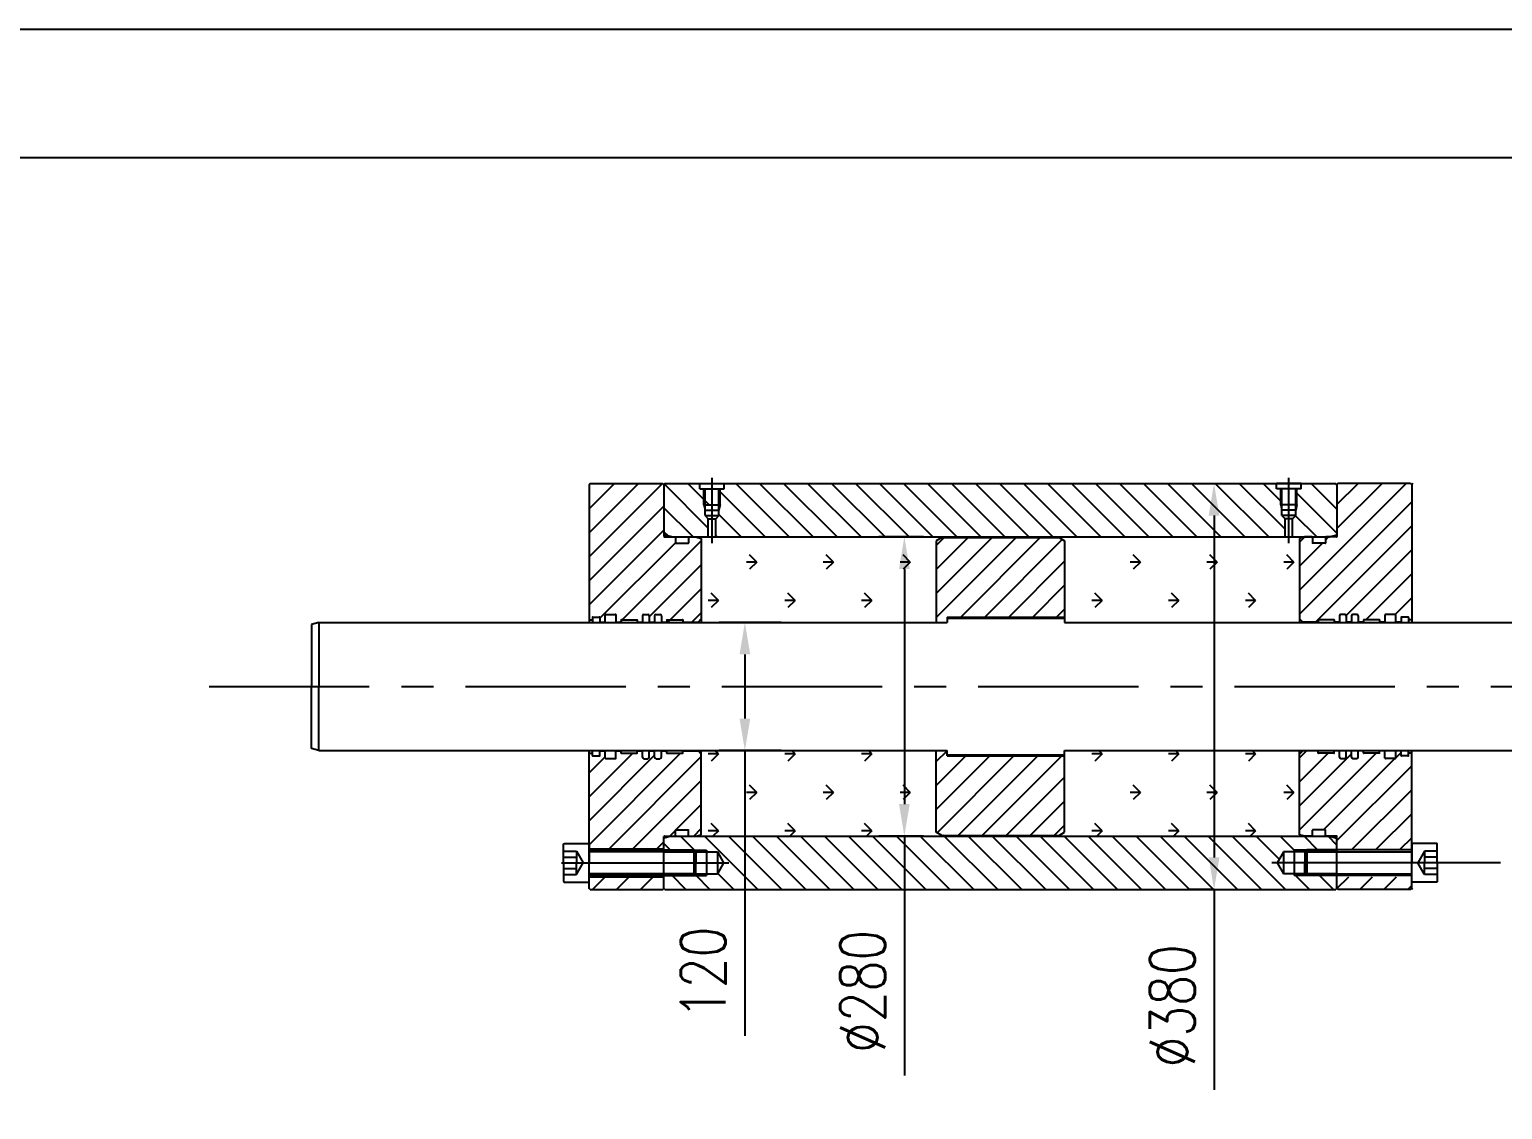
# Model space of a CAD drawing. Header units: millimetres. Extents: x -120 to 4920, y -120 to 3444.
# Drawn here: x 1259 to 2638, y 2433 to 3444 of the extents above; entities that cross this region are included whole.
import ezdxf

# ---------------------------------------------------------------- set-up
doc = ezdxf.new("R2010")
doc.units = ezdxf.units.MM
doc.header["$LTSCALE"] = 120
doc.linetypes.add('CENTER', pattern=[2, 1.25, -0.25, 0.25, -0.25])
doc.linetypes.add('DASHED', pattern=[0.75, 0.5, -0.25])
for name, color, linetype in [('1轮廓实线层', 7, 'Continuous'), ('2细线层', 4, 'Continuous'), ('3中心线层', 1, 'CENTER'), ('4虚线层', 6, 'DASHED'), ('图框层', 7, 'Continuous')]:
    doc.layers.add(name, color=color, linetype=linetype)
doc.styles.add('PC_TEXTSTYLE', font='isocp.shx', dxfattribs={"width": 0.8, "bigfont": 'hzfs.shx'})
doc.styles.add('TH_GBDIM', font='romans.shx', dxfattribs={"width": 0.8, "bigfont": 'gbcbig.shx'})
doc.dimstyles.new('TH_GBDIM', dxfattribs={"dimscale": 12, "dimtxt": 3.5, "dimasz": 2.5, "dimexe": 2, "dimexo": 0, "dimgap": 1.5, "dimtad": 1, "dimdec": 1, "dimdsep": 46, "dimtxsty": 'TH_GBDIM', "dimcen": 2.5, "dimclrd": 130, "dimclre": 130, "dimclrt": 3, "dimadec": 0, "dimazin": 2, "dimtfac": 0.714286, "dimtdec": 1, "dimtmove": 0, "dimatfit": 3, "dimfxl": 1, "dimtzin": 0, "dimlwd": -1, "dimlwe": -1, "dimarcsym": 0})

# ---------------------------------------------------------------- blocks, each defined once
blk = doc.blocks.new('*D11')
at = {"color": 130, "transparency": 16777216}
for p, q in [((2095.8, 2969.1), (2054, 2969.1)), ((2078, 2939.1), (2078, 2719.1)), ((2095.8, 2689.1), (2054, 2689.1)), ((2078, 2689.1), (2078, 2465))]:
    blk.add_line(p, q, dxfattribs=at)
for points in [[(2073, 2939.1), (2083, 2939.1), (2078, 2969.1)], [(2073, 2719.1), (2083, 2719.1), (2078, 2689.1)]]:
    blk.add_solid(points, dxfattribs=at)
at = {"layer": 'Defpoints', "color": 0, "transparency": 16777216}
for p in [(2095.8, 2969.1), (2078, 2689.1), (2095.8, 2689.1)]:
    blk.add_point(p, dxfattribs=at)
at = {"color": 3, "transparency": 16777216, "insert": (2039, 2543.8), "char_height": 42, "attachment_point": 5, "rotation": 90, "style": 'TH_GBDIM'}
blk.add_mtext('{%%c280}{}{}{}', dxfattribs=at)
blk = doc.blocks.new('*D12')
at = {"color": 130, "transparency": 16777216}
for p, q in [((2274.2, 3019.1), (2391.9, 3019.1)), ((2367.9, 2989.1), (2367.9, 2669.1)), ((2367.9, 2639.1), (2343.9, 2639.1)), ((2367.9, 2639.1), (2367.9, 2451.5))]:
    blk.add_line(p, q, dxfattribs=at)
for points in [[(2362.9, 2989.1), (2372.9, 2989.1), (2367.9, 3019.1)], [(2362.9, 2669.1), (2372.9, 2669.1), (2367.9, 2639.1)]]:
    blk.add_solid(points, dxfattribs=at)
at = {"layer": 'Defpoints', "color": 0, "transparency": 16777216}
for p in [(2274.2, 3019.1), (2367.9, 2639.1), (2367.9, 2639.1)]:
    blk.add_point(p, dxfattribs=at)
at = {"color": 3, "transparency": 16777216, "insert": (2328.9, 2530.3), "char_height": 42, "attachment_point": 5, "rotation": 90, "style": 'TH_GBDIM'}
blk.add_mtext('{%%c380}{}{}{}', dxfattribs=at)
blk = doc.blocks.new('LS1')
at = {"layer": '1轮廓实线层', "extrusion": (2.99952e-32, 1.22465e-16, -1)}
for points in [[(-10071.8, 1230.5), (-10071.8, 1247.7)], [(-10072.6, 1248.5), (-10095.8, 1248.5), (-10095.8, 1230.5)], [(-10095.8, 1242.5), (-10194, 1242.5), (-10195.8, 1240.7), (-10195.8, 1230.5)], [(-10194, 1242.5), (-10194, 1218.5)]]:
    blk.add_lwpolyline(points, dxfattribs=at)
at = {"layer": '1轮廓实线层'}
for points in [[(10194, 1218.5), (10194, 1242.5)], [(10071.8, 1230.5), (10071.8, 1213.3)], [(10072.6, 1212.5), (10095.8, 1212.5), (10095.8, 1230.5)], [(10095.8, 1218.5), (10194, 1218.5), (10195.8, 1220.3), (10195.8, 1230.5)]]:
    blk.add_lwpolyline(points, dxfattribs=at)
at = {"layer": '1轮廓实线层', "extrusion": (2.99952e-32, 1.22465e-16, -1)}
blk.add_arc((-10072.6, 1247.7), 0.8, 0, 90, dxfattribs=at)
at = {"layer": '1轮廓实线层'}
blk.add_arc((10072.6, 1213.3), 0.8, 180, 270, dxfattribs=at)
at = {"layer": '2细线层', "extrusion": (-2.99952e-32, -1.22465e-16, -1)}
blk.add_line((10194, 1240.7), (10095.8, 1240.7), dxfattribs=at)
at = {"layer": '2细线层'}
blk.add_line((10194, 1220.3), (10095.8, 1220.3), dxfattribs=at)
at = {"layer": '3中心线层'}
blk.add_line((10069.8, 1230.5), (10197.8, 1230.5), dxfattribs=at)
at = {"layer": '4虚线层', "extrusion": (2.99952e-32, 1.22465e-16, -1)}
for points in [[(-10071.8, 1241.3), (-10083.8, 1241.3), (-10083.8, 1230.5)], [(-10083.8, 1241.3), (-10090.1, 1230.5)], [(-10071.8, 1235.9), (-10083.8, 1235.9)]]:
    blk.add_lwpolyline(points, dxfattribs=at)
at = {"layer": '4虚线层'}
for points in [[(10071.8, 1219.6), (10083.8, 1219.6), (10083.8, 1230.5)], [(10083.8, 1219.6), (10090.1, 1230.5)], [(10071.8, 1225.1), (10083.8, 1225.1)]]:
    blk.add_lwpolyline(points, dxfattribs=at)
at = {"style": 'PC_TEXTSTYLE'}
blk.add_text('TH_SUPERPART', height=1e-29, dxfattribs=at).set_placement((10095.8, 1230.5))
blk = doc.blocks.new('*D17')
at = {"color": 130, "transparency": 16777216}
for p, q in [((1962.7, 2889.1), (1904.7, 2889.1)), ((1928.7, 2859.1), (1928.7, 2799.1)), ((1962.7, 2769.1), (1904.7, 2769.1)), ((1928.7, 2769.1), (1928.7, 2502.3))]:
    blk.add_line(p, q, dxfattribs=at)
for points in [[(1923.7, 2859.1), (1933.7, 2859.1), (1928.7, 2889.1)], [(1923.7, 2799.1), (1933.7, 2799.1), (1928.7, 2769.1)]]:
    blk.add_solid(points, dxfattribs=at)
at = {"layer": 'Defpoints', "color": 0, "transparency": 16777216}
for p in [(1962.7, 2889.1), (1928.7, 2769.1), (1962.7, 2769.1)]:
    blk.add_point(p, dxfattribs=at)
at = {"color": 3, "transparency": 16777216, "insert": (1889.7, 2561.1), "char_height": 42, "attachment_point": 5, "rotation": 90, "style": 'TH_GBDIM'}
blk.add_mtext('120', dxfattribs=at)

msp = doc.modelspace()

# ---------------------------------------------------------------- hatches: boundary and pattern name
h = msp.add_hatch()
h.set_pattern_fill('ANSI31', color=2, scale=5)
h.paths.add_polyline_path([(1887.92, 2967.74), (1882.92, 2969.08), (1876.17, 2969.08, 0.4142136), (1875.92, 2968.83), (1875.92, 2963.28), (1863.62, 2963.28), (1863.62, 2968.83, 0.4142136), (1863.37, 2969.08), (1859.92, 2969.08), (1852.92, 2969.08), (1852.92, 3018.08), (1851.92, 3019.08), (1783.92, 3019.08), (1782.92, 3018.08), (1782.92, 2891.58), (1785.42, 2891.58, 0.4142136), (1785.92, 2892.08), (1785.92, 2894.08), (1792.92, 2894.08), (1792.92, 2889.63, 0.4142136), (1793.22, 2889.33), (1797.62, 2889.33, 0.4142136), (1797.92, 2889.63), (1797.92, 2896.58), (1807.92, 2896.58), (1807.92, 2889.63, 0.4142136), (1808.22, 2889.33), (1812.72, 2889.33, 0.4144547), (1812.92, 2889.53), (1812.92, 2891.58), (1827.92, 2891.58), (1827.92, 2889.53, 0.4142136), (1828.12, 2889.33), (1832.62, 2889.33, 0.4144716), (1832.92, 2889.63), (1832.92, 2895.33, -0.4142136), (1834.22, 2896.63), (1837.92, 2896.63, -0.4142136), (1839.22, 2895.33), (1839.22, 2889.63, 0.4142136), (1839.52, 2889.33), (1843.92, 2889.33, 0.4144824), (1844.22, 2889.63), (1844.22, 2895.33, -0.4142136), (1845.52, 2896.63), (1849.22, 2896.63, -0.4142136), (1850.52, 2895.33), (1850.52, 2889.63, 0.4142136), (1850.82, 2889.33), (1855.32, 2889.33, 0.414494), (1855.52, 2889.53), (1855.52, 2891.58), (1855.72, 2891.58, 0.4142136), (1855.52, 2891.38), (1855.52, 2889.08), (1884.67, 2889.08), (1887.92, 2892.33)])
h.paths.add_polyline_path([(1887.92, 2765.83), (1884.92, 2768.83), (1870.72, 2768.83, 0.4142136), (1870.52, 2768.63), (1870.52, 2766.58), (1855.52, 2766.58), (1855.52, 2768.63, 0.4142136), (1855.32, 2768.83), (1850.82, 2768.83, 0.4144386), (1850.52, 2768.53), (1850.52, 2762.83, -0.4142136), (1849.22, 2761.53), (1845.52, 2761.53, -0.4142136), (1844.22, 2762.83), (1844.22, 2768.53, 0.4142136), (1843.92, 2768.83), (1839.52, 2768.83, 0.4144468), (1839.22, 2768.53), (1839.22, 2762.83, -0.4142136), (1837.92, 2761.53), (1834.22, 2761.53, -0.4142136), (1832.92, 2762.83), (1832.92, 2768.53, 0.4142136), (1832.62, 2768.83), (1828.12, 2768.83, 0.4144555), (1827.92, 2768.63), (1827.92, 2766.58), (1812.92, 2766.58), (1812.92, 2768.63, 0.4142136), (1812.72, 2768.83), (1808.22, 2768.83, 0.4144725), (1807.92, 2768.53), (1807.92, 2761.58), (1797.92, 2761.58), (1797.92, 2768.53, 0.4142136), (1797.62, 2768.83), (1793.22, 2768.83, 0.4144871), (1792.92, 2768.53), (1792.92, 2764.08), (1785.92, 2764.08), (1785.92, 2766.08, 0.4142136), (1785.42, 2766.58), (1782.92, 2766.58), (1782.92, 2677.08), (1852.92, 2677.08), (1852.92, 2689.08), (1863.37, 2689.08, 0.4142136), (1863.62, 2689.33), (1863.62, 2694.88), (1875.92, 2694.88), (1875.92, 2689.33, 0.4142136), (1876.17, 2689.08), (1882.92, 2689.08), (1887.92, 2690.42)])
h.paths.add_polyline_path([(1852.92, 2651.08), (1782.92, 2651.08), (1782.92, 2640.08), (1783.92, 2639.08), (1851.92, 2639.08), (1852.92, 2640.08)])
h = msp.add_hatch()
h.set_pattern_fill('ANSI31', color=2, scale=5, angle=90)
h.paths.add_polyline_path([(2482.92, 3018.08), (2481.92, 3019.08), (2449.42, 3019.08), (2449.42, 3014.08), (2445.42, 3014.08), (2445.42, 2999.08), (2444.42, 2989.08), (2441.42, 2986.08), (2441.42, 2969.08), (2475.92, 2969.08), (2482.92, 2970.96)])
h.paths.add_polyline_path([(2430.42, 3014.08), (2426.42, 3014.08), (2426.42, 3019.08), (1909.42, 3019.08), (1909.42, 3014.08), (1905.42, 3014.08), (1905.42, 2999.08), (1904.42, 2989.08), (1901.42, 2986.08), (1901.42, 2969.08), (2434.42, 2969.08), (2434.42, 2986.08), (2431.42, 2989.08), (2431.42, 2994.08), (2430.42, 2999.08)])
h.paths.add_polyline_path([(1894.42, 2986.08), (1891.42, 2989.08), (1891.42, 2994.08), (1890.42, 2999.08), (1897.92, 2999.08), (1897.92, 3019.08), (1853.92, 3019.08), (1852.92, 3018.08), (1852.92, 2970.96), (1859.92, 2969.08), (1863.37, 2969.08), (1894.42, 2969.08)])
h.paths.add_polyline_path([(2427.03, 2664.08), (2432.92, 2674.28), (2442.92, 2674.28), (2442.92, 2676.08), (2482.92, 2676.08), (2482.92, 2687.21), (2475.92, 2689.08), (2472.47, 2689.08), (1859.92, 2689.08), (1852.92, 2687.21), (1852.92, 2676.08), (1878.12, 2676.08), (1892.92, 2676.08), (1892.92, 2674.28), (1902.92, 2674.28), (1908.81, 2664.08), (1902.92, 2653.88), (1892.92, 2653.88), (1892.92, 2652.08), (1852.92, 2652.08), (1852.92, 2640.08), (1853.92, 2639.08), (2481.92, 2639.08), (2482.92, 2640.08), (2482.92, 2652.08), (2455.72, 2652.08), (2442.92, 2652.08), (2442.92, 2653.88), (2432.92, 2653.88)])
h = msp.add_hatch()
h.set_pattern_fill('ANSI31', color=2, scale=5)
h.paths.add_polyline_path([(2552.92, 3018.08), (2551.92, 3019.08), (2483.92, 3019.08), (2482.92, 3018.08), (2482.92, 2969.08), (2472.47, 2969.08, 0.4142136), (2472.22, 2968.83), (2472.22, 2963.28), (2459.92, 2963.28), (2459.92, 2968.83, 0.4142136), (2459.67, 2969.08), (2452.92, 2969.08), (2447.92, 2967.74), (2447.92, 2892.33), (2450.92, 2889.33), (2465.12, 2889.33, 0.4142136), (2465.32, 2889.53), (2465.32, 2891.58), (2480.32, 2891.58), (2480.32, 2889.53, 0.4142136), (2480.52, 2889.33), (2485.02, 2889.33, 0.4144615), (2485.32, 2889.63), (2485.32, 2895.33, -0.4142136), (2486.62, 2896.63), (2490.32, 2896.63, -0.4142136), (2491.62, 2895.33), (2491.62, 2889.63, 0.4142136), (2491.92, 2889.33), (2496.32, 2889.33, 0.4144714), (2496.62, 2889.63), (2496.62, 2895.33, -0.4142136), (2497.92, 2896.63), (2501.62, 2896.63, -0.4142136), (2502.92, 2895.33), (2502.92, 2889.63, 0.4142136), (2503.22, 2889.33), (2507.72, 2889.33, 0.4144821), (2507.92, 2889.53), (2507.92, 2891.58), (2522.92, 2891.58), (2522.92, 2889.53, 0.4142136), (2523.12, 2889.33), (2527.62, 2889.33, 0.4145032), (2527.92, 2889.63), (2527.92, 2896.58), (2537.92, 2896.58), (2537.92, 2889.63, 0.4142136), (2538.22, 2889.33), (2542.62, 2889.33, 0.4145216), (2542.92, 2889.63), (2542.92, 2894.08), (2549.92, 2894.08), (2549.92, 2892.08, 0.4142136), (2550.42, 2891.58), (2552.92, 2891.58)])
h.paths.add_polyline_path([(2552.92, 2766.58), (2550.42, 2766.58, 0.4142136), (2549.92, 2766.08), (2549.92, 2764.08), (2542.92, 2764.08), (2542.92, 2768.53, 0.4142136), (2542.62, 2768.83), (2538.22, 2768.83, 0.4142136), (2537.92, 2768.53), (2537.92, 2761.58), (2527.92, 2761.58), (2527.92, 2768.53, 0.4142136), (2527.62, 2768.83), (2523.12, 2768.83, 0.4142136), (2522.92, 2768.63), (2522.92, 2766.58), (2507.92, 2766.58), (2507.92, 2768.63, 0.4142136), (2507.72, 2768.83), (2503.22, 2768.83, 0.4142136), (2502.92, 2768.53), (2502.92, 2762.83, -0.4142136), (2501.62, 2761.53), (2497.92, 2761.53, -0.4142136), (2496.62, 2762.83), (2496.62, 2768.53, 0.4142136), (2496.32, 2768.83), (2491.92, 2768.83, 0.4142136), (2491.62, 2768.53), (2491.62, 2762.83, -0.4142136), (2490.32, 2761.53), (2486.62, 2761.53, -0.4142136), (2485.32, 2762.83), (2485.32, 2768.53, 0.4142136), (2485.02, 2768.83), (2480.52, 2768.83, 0.4142136), (2480.32, 2768.63), (2480.32, 2766.58), (2465.32, 2766.58), (2465.32, 2768.63, 0.4142136), (2465.12, 2768.83), (2450.92, 2768.83), (2447.92, 2765.83), (2447.92, 2690.42), (2452.92, 2689.08), (2459.67, 2689.08, 0.4142136), (2459.92, 2689.33), (2459.92, 2694.88), (2472.22, 2694.88), (2472.22, 2689.33, 0.4142136), (2472.47, 2689.08), (2482.92, 2689.08), (2482.92, 2677.08), (2552.92, 2677.08)])
h.paths.add_polyline_path([(2552.92, 2651.08), (2482.92, 2651.08), (2482.92, 2640.08), (2483.92, 2639.08), (2551.92, 2639.08), (2552.92, 2640.08)])
h = msp.add_hatch()
h.set_pattern_fill('GRASS', color=2, scale=2, angle=90)
h.paths.add_polyline_path([(2107.92, 2965.18), (2112.92, 2968.18), (2123.57, 2968.18), (2475.92, 2969.08), (1882.92, 2969.08), (1887.92, 2967.74), (1887.92, 2889.08), (2107.92, 2889.08)])
h.paths.add_polyline_path([(2447.92, 2969.01), (2225.74, 2968.44), (2227.92, 2965.18), (2227.92, 2889.08), (2447.92, 2889.08)], flags=17)
h.paths.add_polyline_path([(2447.92, 2769.08), (2227.92, 2769.08), (2227.92, 2692.98), (2225.32, 2689.08), (2452.92, 2689.08), (2447.92, 2690.42)])
h.paths.add_polyline_path([(2123.57, 2689.98, 0.4142136), (2123.87, 2690.28), (2123.87, 2691.58), (2124.17, 2691.58, 0.4142136), (2123.87, 2691.28), (2123.87, 2689.08), (1875.92, 2689.08), (1875.92, 2694.88), (1875.67, 2694.88, -0.4142136), (1875.92, 2694.63), (1875.92, 2689.33, 0.4142136), (1876.17, 2689.08), (1882.92, 2689.08), (1887.92, 2690.42), (1887.92, 2765.83), (1884.67, 2769.08), (2111.92, 2769.08), (2112.92, 2770.08, -0.4142136), (2111.92, 2769.08), (2108.92, 2769.08), (2107.92, 2768.08), (2107.92, 2692.98), (2112.92, 2689.98)])
h = msp.add_hatch()
h.set_pattern_fill('ANSI31', color=2, scale=5)
h.paths.add_polyline_path([(2112.92, 2968.48), (2107.92, 2965.48), (2107.92, 2889.08), (2117.92, 2889.08), (2117.92, 2894.08), (2227.92, 2894.08), (2227.92, 2965.48), (2222.92, 2968.48)])
h.paths.add_polyline_path([(2222.92, 2689.68), (2227.92, 2692.68), (2227.92, 2764.08), (2117.92, 2764.08), (2117.92, 2769.08), (2107.92, 2769.08), (2107.92, 2692.68), (2112.92, 2689.68)])
h.paths.add_polyline_path([(2112.92, 2142.63), (2107.92, 2139.63), (2107.92, 2063.23), (2117.92, 2063.23), (2117.92, 2068.23), (2227.92, 2068.23), (2227.92, 2139.63), (2222.92, 2142.63)])
h.paths.add_polyline_path([(2117.92, 1938.23), (2117.92, 1943.23), (2107.92, 1943.23), (2107.92, 1866.83), (2112.92, 1863.83), (2222.92, 1863.83), (2227.92, 1866.83), (2227.92, 1938.23)])

# ---------------------------------------------------------------- linework, layer by layer
for p, q in [((1783.92, 3019.08), (1782.92, 3018.08)), ((1782.92, 3018.08), (1782.92, 2889.08)), ((1783.92, 3019.08), (1851.92, 3019.08)), ((1851.92, 3019.08), (1852.92, 3018.08)), ((1853.92, 3019.08), (1852.92, 3018.08)), ((1852.92, 3018.08), (1852.92, 2969.58)), ((1853.92, 3019.08), (2481.92, 3019.08)), ((1886.42, 3014.08), (1886.42, 3019.08)), ((1886.42, 3019.08), (1909.42, 3019.08)), ((1886.42, 3014.08), (1909.42, 3014.08)), ((1891.42, 2989.08), (1891.42, 3014.08)), ((1904.42, 2989.08), (1904.42, 3014.08)), ((1909.42, 3014.08), (1909.42, 3019.08)), ((2426.42, 3014.08), (2426.42, 3019.08)), ((2449.42, 3019.08), (2426.42, 3019.08)), ((2449.42, 3014.08), (2426.42, 3014.08)), ((2431.42, 2989.08), (2431.42, 3014.08)), ((2444.42, 2989.08), (2444.42, 3014.08)), ((2449.42, 3014.08), (2449.42, 3019.08)), ((2481.92, 3019.08), (2482.92, 3018.08)), ((2483.92, 3019.08), (2482.92, 3018.08)), ((2482.92, 3018.08), (2482.92, 2969.58)), ((2551.92, 3019.08), (2483.92, 3019.08)), ((2551.92, 3019.08), (2552.92, 3018.08)), ((2553.92, 3019.08), (2552.92, 3018.08)), ((2552.92, 3018.08), (2552.92, 2889.08)), ((2552.92, 3018.08), (2552.92, 2889.08)), ((1890.42, 2999.08), (1905.42, 2999.08)), ((1891.42, 2994.08), (1904.42, 2994.08)), ((2445.42, 2999.08), (2430.42, 2999.08)), ((2444.42, 2994.08), (2431.42, 2994.08)), ((1891.42, 2989.08), (1904.42, 2989.08)), ((1891.42, 2989.08), (1894.42, 2986.08)), ((1894.42, 2986.08), (1901.42, 2986.08)), ((1894.42, 2969.08), (1894.42, 2986.08)), ((1904.42, 2989.08), (1901.42, 2986.08)), ((1901.42, 2969.08), (1901.42, 2986.08)), ((2444.42, 2989.08), (2431.42, 2989.08)), ((2431.42, 2989.08), (2434.42, 2986.08)), ((2441.42, 2986.08), (2434.42, 2986.08)), ((2434.42, 2969.08), (2434.42, 2986.08)), ((2444.42, 2989.08), (2441.42, 2986.08)), ((2441.42, 2969.08), (2441.42, 2986.08)), ((1859.92, 2969.08), (1852.92, 2970.96)), ((1853.42, 2969.08), (1863.37, 2969.08)), ((1859.92, 2969.08), (2475.92, 2969.08)), ((1863.62, 2968.83), (1863.62, 2963.53)), ((1875.92, 2968.83), (1875.92, 2963.53)), ((1876.17, 2969.08), (1882.92, 2969.08)), ((1882.92, 2969.08), (1887.92, 2967.74)), ((1887.92, 2967.74), (1887.92, 2889.08)), ((2107.92, 2965.48), (2107.92, 2889.08)), ((2112.92, 2968.48), (2222.92, 2968.48)), ((2227.92, 2965.48), (2227.92, 2889.08)), ((2452.92, 2969.08), (2447.92, 2967.74)), ((2447.92, 2967.74), (2447.92, 2889.08)), ((2459.67, 2969.08), (2452.92, 2969.08)), ((2459.92, 2968.83), (2459.92, 2963.53)), ((2472.22, 2968.83), (2472.22, 2963.53)), ((2482.42, 2969.08), (2472.47, 2969.08)), ((2475.92, 2969.08), (2482.92, 2970.96)), ((1863.87, 2963.28), (1875.67, 2963.28)), ((2471.97, 2963.28), (2460.17, 2963.28)), ((1797.92, 2889.08), (1797.92, 2896.08)), ((1807.92, 2896.08), (1807.92, 2889.08)), ((1834.22, 2896.63), (1837.92, 2896.63)), ((1845.52, 2896.63), (1849.22, 2896.63)), ((2490.32, 2896.63), (2486.62, 2896.63)), ((2501.62, 2896.63), (2497.92, 2896.63)), ((2527.92, 2896.08), (2527.92, 2889.08)), ((2537.92, 2889.08), (2537.92, 2896.08)), ((1529.92, 2889.08), (1522.92, 2887.21)), ((1529.92, 2889.08), (1522.92, 2887.21)), ((1522.92, 2887.21), (1522.92, 2829.08)), ((1529.92, 2889.08), (2117.92, 2889.08)), ((1529.92, 2889.08), (1529.92, 2829.08)), ((1782.92, 2891.58), (1785.42, 2891.58)), ((1785.92, 2893.58), (1785.92, 2889.08)), ((1786.42, 2894.08), (1792.42, 2894.08)), ((1792.92, 2893.58), (1792.92, 2889.08)), ((1793.22, 2889.33), (1797.62, 2889.33)), ((1808.22, 2889.33), (1812.72, 2889.33)), ((1812.92, 2891.38), (1812.92, 2889.08)), ((1813.12, 2891.58), (1827.72, 2891.58)), ((1827.92, 2891.38), (1827.92, 2889.08)), ((1828.12, 2889.33), (1832.62, 2889.33)), ((1832.92, 2895.33), (1832.92, 2889.08)), ((1839.22, 2895.33), (1839.22, 2889.08)), ((1839.52, 2889.33), (1843.92, 2889.33)), ((1844.22, 2895.33), (1844.22, 2889.08)), ((1850.52, 2895.33), (1850.52, 2889.08)), ((1850.82, 2889.33), (1855.32, 2889.33)), ((1855.52, 2891.38), (1855.52, 2889.08)), ((1855.72, 2891.58), (1870.32, 2891.58)), ((1870.52, 2891.38), (1870.52, 2889.08)), ((1870.72, 2889.33), (1884.92, 2889.33)), ((1884.92, 2889.33), (1887.92, 2892.33)), ((1884.92, 2889.33), (1884.92, 2889.08)), ((2117.92, 2894.08), (2117.92, 2889.08)), ((2227.92, 2889.08), (2775.92, 2889.08)), ((2450.92, 2889.33), (2447.92, 2892.33)), ((2465.12, 2889.33), (2450.92, 2889.33)), ((2450.92, 2889.33), (2450.92, 2889.08)), ((2465.32, 2891.38), (2465.32, 2889.08)), ((2480.12, 2891.58), (2465.52, 2891.58)), ((2480.32, 2891.38), (2480.32, 2889.08)), ((2485.02, 2889.33), (2480.52, 2889.33)), ((2485.32, 2895.33), (2485.32, 2889.08)), ((2491.62, 2895.33), (2491.62, 2889.08)), ((2496.32, 2889.33), (2491.92, 2889.33)), ((2496.62, 2895.33), (2496.62, 2889.08)), ((2502.92, 2895.33), (2502.92, 2889.08)), ((2507.72, 2889.33), (2503.22, 2889.33)), ((2507.92, 2891.38), (2507.92, 2889.08)), ((2522.72, 2891.58), (2508.12, 2891.58)), ((2522.92, 2891.38), (2522.92, 2889.08)), ((2527.62, 2889.33), (2523.12, 2889.33)), ((2542.62, 2889.33), (2538.22, 2889.33)), ((2542.92, 2893.58), (2542.92, 2889.08)), ((2549.42, 2894.08), (2543.42, 2894.08)), ((2549.92, 2893.58), (2549.92, 2889.08)), ((2552.92, 2891.58), (2550.42, 2891.58)), ((1522.92, 2770.96), (1522.92, 2829.08)), ((1529.92, 2769.08), (1529.92, 2829.08)), ((1529.92, 2769.08), (1522.92, 2770.96)), ((1529.92, 2769.08), (2117.92, 2769.08)), ((1782.92, 2640.08), (1782.92, 2769.08)), ((1782.92, 2766.58), (1785.42, 2766.58)), ((1785.92, 2764.58), (1785.92, 2769.08)), ((1786.42, 2764.08), (1792.42, 2764.08)), ((1792.92, 2764.58), (1792.92, 2769.08)), ((1793.22, 2768.83), (1797.62, 2768.83)), ((1797.92, 2762.08), (1797.92, 2769.08)), ((1807.92, 2762.08), (1807.92, 2769.08)), ((1808.22, 2768.83), (1812.72, 2768.83)), ((1812.92, 2766.78), (1812.92, 2769.08)), ((1813.12, 2766.58), (1827.72, 2766.58)), ((1827.92, 2766.78), (1827.92, 2769.08)), ((1828.12, 2768.83), (1832.62, 2768.83)), ((1832.92, 2762.83), (1832.92, 2769.08)), ((1834.22, 2761.53), (1837.92, 2761.53)), ((1839.22, 2762.83), (1839.22, 2769.08)), ((1839.52, 2768.83), (1843.92, 2768.83)), ((1844.22, 2762.83), (1844.22, 2769.08)), ((1845.52, 2761.53), (1849.22, 2761.53)), ((1850.52, 2762.83), (1850.52, 2769.08)), ((1850.82, 2768.83), (1855.32, 2768.83)), ((1855.52, 2766.78), (1855.52, 2769.08)), ((1855.72, 2766.58), (1870.32, 2766.58)), ((1870.52, 2766.78), (1870.52, 2769.08)), ((1870.72, 2768.83), (1884.92, 2768.83)), ((1884.92, 2768.83), (1884.92, 2769.08)), ((1884.92, 2768.83), (1887.92, 2765.83)), ((1887.92, 2690.42), (1887.92, 2769.08)), ((2107.92, 2692.68), (2107.92, 2769.08)), ((2117.92, 2764.08), (2117.92, 2769.08)), ((2227.92, 2769.08), (2775.92, 2769.08)), ((2227.92, 2692.68), (2227.92, 2769.08)), ((2447.92, 2690.42), (2447.92, 2769.08)), ((2450.92, 2768.83), (2447.92, 2765.83)), ((2450.92, 2768.83), (2450.92, 2769.08)), ((2465.12, 2768.83), (2450.92, 2768.83)), ((2465.32, 2766.78), (2465.32, 2769.08)), ((2480.12, 2766.58), (2465.52, 2766.58)), ((2480.32, 2766.78), (2480.32, 2769.08)), ((2485.02, 2768.83), (2480.52, 2768.83)), ((2485.32, 2762.83), (2485.32, 2769.08)), ((2490.32, 2761.53), (2486.62, 2761.53)), ((2491.62, 2762.83), (2491.62, 2769.08)), ((2496.32, 2768.83), (2491.92, 2768.83)), ((2496.62, 2762.83), (2496.62, 2769.08)), ((2501.62, 2761.53), (2497.92, 2761.53)), ((2502.92, 2762.83), (2502.92, 2769.08)), ((2507.72, 2768.83), (2503.22, 2768.83)), ((2507.92, 2766.78), (2507.92, 2769.08)), ((2522.72, 2766.58), (2508.12, 2766.58)), ((2522.92, 2766.78), (2522.92, 2769.08)), ((2527.62, 2768.83), (2523.12, 2768.83)), ((2527.92, 2762.08), (2527.92, 2769.08)), ((2537.92, 2762.08), (2537.92, 2769.08)), ((2542.62, 2768.83), (2538.22, 2768.83)), ((2542.92, 2764.58), (2542.92, 2769.08)), ((2549.42, 2764.08), (2543.42, 2764.08)), ((2549.92, 2764.58), (2549.92, 2769.08)), ((2552.92, 2766.58), (2550.42, 2766.58)), ((2552.92, 2640.08), (2552.92, 2769.08)), ((2552.92, 2640.08), (2552.92, 2769.08)), ((1859.92, 2689.08), (1852.92, 2687.21)), ((1853.42, 2689.08), (1863.37, 2689.08)), ((1859.92, 2689.08), (2475.92, 2689.08)), ((1863.62, 2689.33), (1863.62, 2694.63)), ((1863.87, 2694.88), (1875.67, 2694.88)), ((1875.92, 2689.33), (1875.92, 2694.63)), ((1876.17, 2689.08), (1882.92, 2689.08)), ((1882.92, 2689.08), (1887.92, 2690.42)), ((2112.92, 2689.68), (2222.92, 2689.68)), ((2452.92, 2689.08), (2447.92, 2690.42)), ((2459.67, 2689.08), (2452.92, 2689.08)), ((2459.67, 2689.08), (2452.92, 2689.08)), ((2459.92, 2689.33), (2459.92, 2694.63)), ((2471.97, 2694.88), (2460.17, 2694.88)), ((2472.22, 2689.33), (2472.22, 2694.63)), ((2482.42, 2689.08), (2472.47, 2689.08)), ((2475.92, 2689.08), (2482.92, 2687.21)), ((1782.92, 2677.08), (1852.92, 2677.08)), ((1852.92, 2640.08), (1852.92, 2688.58)), ((1892.92, 2676.08), (1892.92, 2652.08)), ((2442.92, 2676.08), (2442.92, 2652.08)), ((2482.92, 2640.08), (2482.92, 2688.58)), ((1852.92, 2674.28), (1902.92, 2674.28)), ((1902.92, 2674.28), (1902.92, 2653.88)), ((1902.92, 2674.28), (1908.81, 2664.08)), ((1908.81, 2664.08), (1902.92, 2653.88)), ((2432.92, 2674.28), (2427.03, 2664.08)), ((2427.03, 2664.08), (2432.92, 2653.88)), ((2432.92, 2674.28), (2432.92, 2653.88)), ((2482.92, 2674.28), (2432.92, 2674.28)), ((1782.92, 2651.08), (1852.92, 2651.08)), ((1852.92, 2653.88), (1902.92, 2653.88)), ((2482.92, 2653.88), (2432.92, 2653.88)), ((1783.92, 2639.08), (1782.92, 2640.08)), ((1783.92, 2639.08), (1851.92, 2639.08)), ((1851.92, 2639.08), (1852.92, 2640.08)), ((1853.92, 2639.08), (1852.92, 2640.08)), ((1853.92, 2639.08), (2481.92, 2639.08)), ((2482.92, 2640.08), (2481.92, 2639.08)), ((2483.92, 2639.08), (2482.92, 2640.08)), ((2551.92, 2639.08), (2483.92, 2639.08)), ((2551.92, 2639.08), (2552.92, 2640.08)), ((2553.92, 2639.08), (2552.92, 2640.08))]:
    msp.add_line(p, q)
for centre, radius, start, end in [((1853.42, 2969.58), 0.5, 180, 270), ((1863.37, 2968.83), 0.25, 0, 90), ((1876.17, 2968.83), 0.25, 90, 180), ((2459.67, 2968.83), 0.25, 0, 90), ((2472.47, 2968.83), 0.25, 90, 180), ((2482.42, 2969.58), 0.5, 270, 0), ((1863.87, 2963.53), 0.25, 180, 270), ((1875.67, 2963.53), 0.25, 270, 0), ((2460.17, 2963.53), 0.25, 180, 270), ((2471.97, 2963.53), 0.25, 270, 0), ((1807.42, 2896.08), 0.5, 0, 90), ((1834.22, 2895.33), 1.3, 90, 180), ((1837.92, 2895.33), 1.3, 0, 90), ((1845.52, 2895.33), 1.3, 90, 180), ((1849.22, 2895.33), 1.3, 0, 90), ((2486.62, 2895.33), 1.3, 90, 180), ((2490.32, 2895.33), 1.3, 0, 90), ((2497.92, 2895.33), 1.3, 90, 180), ((2501.62, 2895.33), 1.3, 0, 90), ((2528.42, 2896.08), 0.5, 90, 180), ((1785.42, 2892.08), 0.5, 270, 0), ((1786.42, 2893.58), 0.5, 90, 180), ((1792.42, 2893.58), 0.5, 0, 90), ((1793.22, 2889.63), 0.3, 180, 270), ((1797.62, 2889.63), 0.3, 270, 0), ((1808.22, 2889.63), 0.3, 180, 270), ((1812.72, 2889.53), 0.2, 270, 0), ((1813.12, 2891.38), 0.2, 90, 180), ((1827.72, 2891.38), 0.2, 0, 90), ((1828.12, 2889.53), 0.2, 180, 270), ((1832.62, 2889.63), 0.3, 270, 0), ((1839.52, 2889.63), 0.3, 180, 270), ((1843.92, 2889.63), 0.3, 270, 0), ((1850.82, 2889.63), 0.3, 180, 270), ((1855.32, 2889.53), 0.2, 270, 0), ((1855.72, 2891.38), 0.2, 90, 180), ((1870.32, 2891.38), 0.2, 0, 90), ((1870.72, 2889.53), 0.2, 180, 270), ((2465.12, 2889.53), 0.2, 270, 0), ((2465.52, 2891.38), 0.2, 90, 180), ((2480.12, 2891.38), 0.2, 0, 90), ((2480.52, 2889.53), 0.2, 180, 270), ((2485.02, 2889.63), 0.3, 270, 0), ((2491.92, 2889.63), 0.3, 180, 270), ((2496.32, 2889.63), 0.3, 270, 0), ((2503.22, 2889.63), 0.3, 180, 270), ((2507.72, 2889.53), 0.2, 270, 0), ((2508.12, 2891.38), 0.2, 90, 180), ((2522.72, 2891.38), 0.2, 0, 90), ((2523.12, 2889.53), 0.2, 180, 270), ((2527.62, 2889.63), 0.3, 270, 0), ((2538.22, 2889.63), 0.3, 180, 270), ((2542.62, 2889.63), 0.3, 270, 0), ((2543.42, 2893.58), 0.5, 90, 180), ((2549.42, 2893.58), 0.5, 0, 90), ((2550.42, 2892.08), 0.5, 180, 270), ((1785.42, 2766.08), 0.5, 0, 90), ((1786.42, 2764.58), 0.5, 180, 270), ((1792.42, 2764.58), 0.5, 270, 0), ((1793.22, 2768.53), 0.3, 90, 180), ((1797.62, 2768.53), 0.3, 0, 90), ((1807.42, 2762.08), 0.5, 270, 0), ((1808.22, 2768.53), 0.3, 90, 180), ((1812.72, 2768.63), 0.2, 0, 90), ((1813.12, 2766.78), 0.2, 180, 270), ((1827.72, 2766.78), 0.2, 270, 0), ((1828.12, 2768.63), 0.2, 90, 180), ((1832.62, 2768.53), 0.3, 0, 90), ((1834.22, 2762.83), 1.3, 180, 270), ((1837.92, 2762.83), 1.3, 270, 0), ((1839.52, 2768.53), 0.3, 90, 180), ((1843.92, 2768.53), 0.3, 0, 90), ((1845.52, 2762.83), 1.3, 180, 270), ((1849.22, 2762.83), 1.3, 270, 0), ((1850.82, 2768.53), 0.3, 90, 180), ((1855.32, 2768.63), 0.2, 0, 90), ((1855.72, 2766.78), 0.2, 180, 270), ((1870.32, 2766.78), 0.2, 270, 0), ((1870.72, 2768.63), 0.2, 90, 180), ((2465.12, 2768.63), 0.2, 0, 90), ((2465.52, 2766.78), 0.2, 180, 270), ((2480.12, 2766.78), 0.2, 270, 0), ((2480.52, 2768.63), 0.2, 90, 180), ((2485.02, 2768.53), 0.3, 0, 90), ((2486.62, 2762.83), 1.3, 180, 270), ((2490.32, 2762.83), 1.3, 270, 0), ((2491.92, 2768.53), 0.3, 90, 180), ((2496.32, 2768.53), 0.3, 0, 90), ((2497.92, 2762.83), 1.3, 180, 270), ((2501.62, 2762.83), 1.3, 270, 0), ((2503.22, 2768.53), 0.3, 90, 180), ((2507.72, 2768.63), 0.2, 0, 90), ((2508.12, 2766.78), 0.2, 180, 270), ((2522.72, 2766.78), 0.2, 270, 0), ((2523.12, 2768.63), 0.2, 90, 180), ((2527.62, 2768.53), 0.3, 0, 90), ((2528.42, 2762.08), 0.5, 180, 270), ((2538.22, 2768.53), 0.3, 90, 180), ((2542.62, 2768.53), 0.3, 0, 90), ((2543.42, 2764.58), 0.5, 180, 270), ((2549.42, 2764.58), 0.5, 270, 0), ((2550.42, 2766.08), 0.5, 90, 180), ((1853.42, 2688.58), 0.5, 90, 180), ((1863.37, 2689.33), 0.25, 270, 0), ((1863.87, 2694.63), 0.25, 90, 180), ((1875.67, 2694.63), 0.25, 0, 90), ((1876.17, 2689.33), 0.25, 180, 270), ((2459.67, 2689.33), 0.25, 270, 0), ((2460.17, 2694.63), 0.25, 90, 180), ((2471.97, 2694.63), 0.25, 0, 90), ((2472.47, 2689.33), 0.25, 180, 270), ((2482.42, 2688.58), 0.5, 0, 90)]:
    msp.add_arc(centre, radius, start, end)
at = {"layer": '1轮廓实线层'}
for p, q in [((2112.92, 2968.48), (2107.92, 2965.48)), ((2222.92, 2968.48), (2227.92, 2965.48)), ((1798.42, 2896.58), (1807.42, 2896.58)), ((2537.42, 2896.58), (2528.42, 2896.58)), ((1798.42, 2761.58), (1807.42, 2761.58)), ((2537.42, 2761.58), (2528.42, 2761.58)), ((2112.92, 2689.68), (2107.92, 2692.68)), ((2222.92, 2689.68), (2227.92, 2692.68))]:
    msp.add_line(p, q, dxfattribs=at)
at = {"layer": '1轮廓实线层', "color": 7}
for p, q in [((2117.92, 2893), (2227.92, 2893)), ((2117.92, 2765.16), (2227.92, 2765.16))]:
    msp.add_line(p, q, dxfattribs=at)
at = {"layer": '1轮廓实线层'}
for centre, start, end in [((1798.42, 2896.08), 90, 180), ((2537.42, 2896.08), 0, 90), ((1798.42, 2762.08), 180, 270), ((2537.42, 2762.08), 270, 0)]:
    msp.add_arc(centre, 0.5, start, end, dxfattribs=at)
at = {"layer": '2细线层'}
for p, q in [((4920, 3444), (-120, 3444)), ((1890.42, 2999.08), (1890.42, 3014.08)), ((1905.42, 2999.08), (1905.42, 3014.08)), ((2430.42, 2999.08), (2430.42, 3014.08)), ((2445.42, 2999.08), (2445.42, 3014.08)), ((1890.42, 2999.08), (1891.42, 2994.08)), ((1905.42, 2999.08), (1904.42, 2994.08)), ((2430.42, 2999.08), (2431.42, 2994.08)), ((2445.42, 2999.08), (2444.42, 2994.08)), ((2117.92, 2894.08), (2227.92, 2894.08)), ((2117.92, 2764.08), (2227.92, 2764.08)), ((1852.92, 2676.08), (1892.92, 2676.08)), ((2482.92, 2676.08), (2442.92, 2676.08)), ((1852.92, 2652.08), (1892.92, 2652.08)), ((2482.92, 2652.08), (2442.92, 2652.08))]:
    msp.add_line(p, q, dxfattribs=at)
at = {"layer": '3中心线层'}
for p, q in [((1897.92, 2963.3), (1897.92, 3024.3)), ((2437.92, 2963.3), (2437.92, 3024.3)), ((1427.14, 2829.08), (2897, 2829.08)), ((1777.92, 2664.08), (1857.92, 2664.08)), ((1847.92, 2664.08), (1913.81, 2664.08)), ((2487.92, 2664.08), (2422.03, 2664.08)), ((2635.92, 2664.08), (2477.92, 2664.08))]:
    msp.add_line(p, q, dxfattribs=at)
at = {"layer": '图框层'}
msp.add_line((4800, 3324), (0, 3324), dxfattribs=at)

# ---------------------------------------------------------------- block references
msp.add_blockref('LS1', (-8312.87, 1433.61))
at = {"xscale": -1}
msp.add_blockref('LS1', (12648.7, 1433.61), dxfattribs=at)

# ---------------------------------------------------------------- dimensions: what is measured, and where the dimension line sits
for base, p1, p2, picture, middle in [((2367.95, 2639.08), (2274.23, 3019.08), (2367.95, 2639.08), '*D12', (2367.95, 2530.28)), ((2078.01, 2689.08), (2095.79, 2969.08), (2095.79, 2689.08), '*D11', (2078.01, 2543.78))]:
    dim = msp.add_linear_dim(base=base, p1=p1, p2=p2, angle=90, text='{%%c<>}{}{}{}', dimstyle='TH_GBDIM')
    dim.commit()
    dim.dimension.update_dxf_attribs({"geometry": picture, "text_midpoint": middle, "dimtype": 160})
dim = msp.add_linear_dim(base=(1928.7, 2769.08), p1=(1962.66, 2889.08), p2=(1962.66, 2769.08), angle=90, dimstyle='TH_GBDIM')
dim.commit()
dim.dimension.update_dxf_attribs({"geometry": '*D17', "text_midpoint": (1928.7, 2561.06), "dimtype": 160})

doc.saveas('drawing.dxf')
